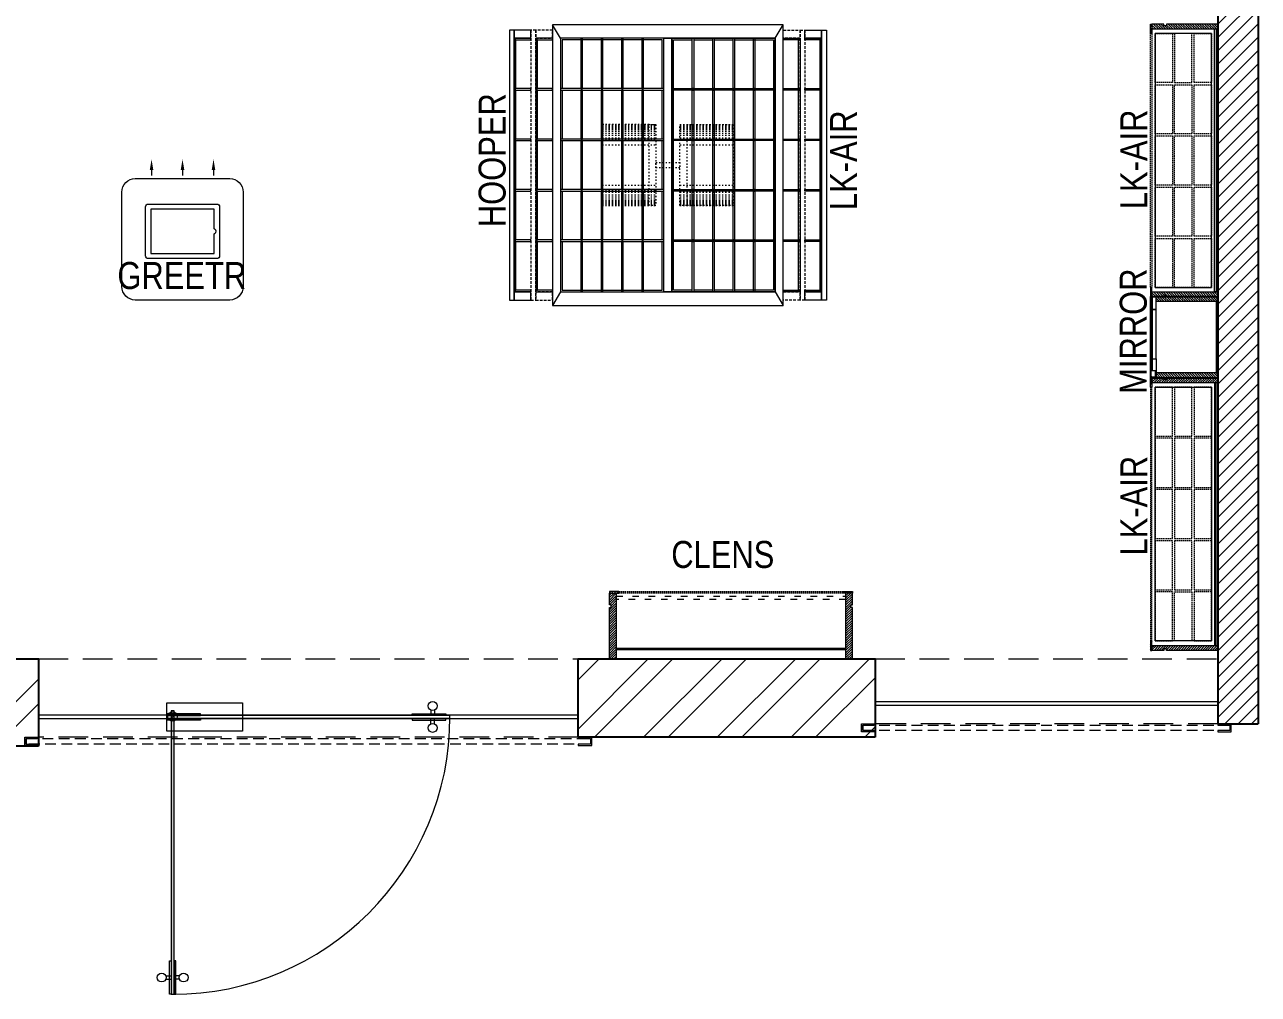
# Model space of a CAD drawing. Header units: millimetres. Extents: x 1535833 to 1547155, y 396470 to 405534.
# Drawn here: x 1542584 to 1547155, y 396470 to 400062 of the extents above; entities that cross this region are included whole.
import ezdxf

# ---------------------------------------------------------------- set-up
doc = ezdxf.new("R2010")
doc.units = ezdxf.units.MM
doc.header["$LTSCALE"] = 40
for name, pattern in [('a_p6_plan_L18$0$HIDDEN', [0.375, 0.25, -0.125]), ('ACAD_ISO03W100', [30, 12, -18]), ('HIDDENX2', [0.75, 0.5, -0.25])]:
    doc.linetypes.add(name, pattern=pattern)
for name, color, linetype, lineweight in [('A-Glazing', 4, 'Continuous', 20), ('A-shutter', 8, 'Continuous', 18), ('beam', 90, 'Continuous', 9), ('brick wall hatch', 251, 'Continuous', 0), ('Glazing', 141, 'Continuous', 15), ('LENS-DIM', 252, 'Continuous', 5), ('LENS-TEXT', 31, 'Continuous', 5), ('LENS_TEXT', 31, 'Continuous', 5), ('LK-FF&E FLOOR', 1, 'Continuous', 9), ('LK-FF&E WALL', 1, 'Continuous', 9), ('LN-ELEVATION-1', 81, 'Continuous', 13), ('LN-ELEVATION-2', 103, 'Continuous', 20), ('LN-ELEVATION-3', 125, 'a_p6_plan_L18$0$HIDDEN', 18), ('LN-ELEVATION-4', 145, 'Continuous', 13), ('LN-ELEVATION-5', 167, 'Continuous', 5), ('LN-HATCH', 251, 'Continuous', 0), ('PLANO-TXT', 252, 'Continuous', 5), ('rolling shutter', 1, 'Continuous', 5)]:
    doc.layers.add(name, color=color, linetype=linetype, lineweight=lineweight)
doc.layers.add('A-WALL', color=1, linetype='Continuous')
doc.styles.add('LK TXT', font='Gill Sans MT Condensed Regular.ttf')
pattern_1 = [(45, (7858558.917, 3503823.203), (-4.4901280605, 4.4901280605), [])]
pattern_2 = [(45, (4209746.0415, 1706864.74), (-4.4901280605, 4.4901280605), [])]
pattern_3 = [(45, (4210046.0415, 1706864.74), (-4.4901280605, 4.4901280605), [])]

# ---------------------------------------------------------------- blocks, each defined once
blk = doc.blocks.new('*U47')
at = {"layer": 'A-shutter', "color": 5, "ltscale": 10}
for points in [[(41038391.4, -1561539.2), (41038391.4, -1561544.2), (41038346.4, -1561544.2), (41038346.4, -1561564.2), (41038391.4, -1561564.2), (41038391.4, -1561569.2), (41038341.4, -1561569.2), (41038341.4, -1561539.2)], [(41040391.3, -1561539.2), (41040391.3, -1561544.2), (41040436.3, -1561544.2), (41040436.3, -1561564.2), (41040391.3, -1561564.2), (41040391.3, -1561569.2), (41040441.3, -1561569.2), (41040441.3, -1561539.2)]]:
    blk.add_lwpolyline(points, close=True, dxfattribs=at)
at = {"layer": 'A-shutter', "color": 5, "linetype": 'HIDDENX2', "ltscale": 2, "true_color": 0x0505ff}
blk.add_lwpolyline([(41038346.4, -1561544.2), (41038346.4, -1561564.2), (41040436.3, -1561564.2), (41040436.3, -1561544.2)], close=True, dxfattribs=at)
blk = doc.blocks.new('*U46')
at = {"layer": 'A-shutter', "color": 5, "ltscale": 10}
for points in [[(41039121.5, -1561539.2), (41039121.5, -1561544.2), (41039076.5, -1561544.2), (41039076.5, -1561564.2), (41039121.5, -1561564.2), (41039121.5, -1561569.2), (41039071.5, -1561569.2), (41039071.5, -1561539.2)], [(41040391.3, -1561539.2), (41040391.3, -1561544.2), (41040436.3, -1561544.2), (41040436.3, -1561564.2), (41040391.3, -1561564.2), (41040391.3, -1561569.2), (41040441.3, -1561569.2), (41040441.3, -1561539.2)]]:
    blk.add_lwpolyline(points, close=True, dxfattribs=at)
at = {"layer": 'A-shutter', "color": 5, "linetype": 'HIDDENX2', "ltscale": 2, "true_color": 0x0505ff}
blk.add_lwpolyline([(41039076.5, -1561544.2), (41039076.5, -1561564.2), (41040436.3, -1561564.2), (41040436.3, -1561544.2)], close=True, dxfattribs=at)
blk = doc.blocks.new('A$C1635124d')
at = {"layer": 'brick wall hatch'}
h = blk.add_hatch(dxfattribs=at)
h.set_pattern_fill('ANSI32', color=256, scale=514.888744)
h.set_pattern_definition([(45, (-286478.74, 121148.23), (-136.5305, 136.5305), []), (45, (-286387.72, 121148.23), (-136.5305, 136.5305), [])])
h.paths.add_polyline_path([(1702, -4109.5), (800, -4109.5), (800, -4350), (1702, -4350)])
h.paths.add_polyline_path([(1702, -4350), (800, -4350), (800, -4432.5), (1702, -4432.5)])
h.paths.add_polyline_path([(-1200, -4100), (-1850, -4100), (-1850, -4400), (-1200, -4400)])
h.paths.add_polyline_path([(4802, -4109.5), (3702, -4109.5), (3702, -4350), (4802, -4350)])
h.paths.add_polyline_path([(4802, -4350), (3702, -4350), (3702, -4400), (4802, -4400)])
at = {"layer": 'LN-HATCH'}
h = blk.add_hatch(dxfattribs=at)
h.set_pattern_fill('ANSI31', color=256, scale=11, angle=180)
h.set_pattern_definition([(225, (-4858615.314, -39420.503), (24.69570433, -24.69570433), [])])
h.paths.add_polyline_path([(6222, 812), (6072, 812), (6072, -4350), (6222, -4350)])
at = {"layer": 'A-Glazing'}
for points in [[(6072, -4268.5), (4802, -4268.5), (4802, -4280.5), (6072, -4280.5)], [(3702.1, -4318.5), (1702, -4318.5), (1702, -4330.5), (3702.1, -4330.5)]]:
    blk.add_lwpolyline(points, close=True, dxfattribs=at)
at = {"layer": 'A-WALL'}
for p, q in [((6222, 1062), (6222, -4350)), ((6072, 812), (6072, -4350)), ((6072, -4350), (6222, -4350))]:
    blk.add_line(p, q, dxfattribs=at)
for points in [[(1702, -4432.5), (800, -4432.5), (800, -4109.5), (1702, -4109.5)], [(4802, -4400), (3702, -4400), (3702, -4109.5), (4802, -4109.5)]]:
    blk.add_lwpolyline(points, close=True, dxfattribs=at)
at = {"layer": 'beam', "linetype": 'a_p6_plan_L18$0$HIDDEN', "lineweight": 5, "ltscale": 11}
for points in [[(1702, -4109.5), (3702, -4109.5), (3702, -4400), (1702, -4400)], [(4802, -4109.5), (6072, -4109.5), (6072, -4350), (4802, -4350)]]:
    blk.add_lwpolyline(points, close=True, dxfattribs=at)
at = {"layer": 'rolling shutter', "color": 2, "xscale": -1}
for name, p in [('*U46', (41045193.5, 1557189.2)), ('*U47', (41042093.5, 1557139.2))]:
    blk.add_blockref(name, p, dxfattribs=at)
blk = doc.blocks.new('VC 1010')
at = {"layer": 'LN-HATCH', "ltscale": 0.5}
h = blk.add_hatch(dxfattribs=at)
h.set_pattern_fill('ANSI31', color=256, scale=2)
h.set_pattern_definition([(45, (3761554.586, 1795022.936), (-4.490128061, 4.490128061), [])])
h.paths.add_polyline_path([(-505.2, 24), (-505.2, -166), (-499.2, -166), (-499.2, -176), (-505.2, -176), (-505.2, -220), (-487.2, -220), (-487.2, 24)])
h = blk.add_hatch(dxfattribs=at)
h.set_pattern_fill('ANSI31', color=256, scale=2)
h.set_pattern_definition(pattern_1)
h.paths.add_polyline_path([(504.8, 24), (504.8, -166), (498.8, -166), (498.8, -176), (504.8, -176), (504.8, -220), (486.8, -220), (486.8, 24)])
h = blk.add_hatch(dxfattribs=at)
h.set_pattern_fill('ANSI31', color=256, scale=2)
h.set_pattern_definition([(45, (7858741.917, 3503823.203), (-4.4901280605, 4.4901280605), [])])
h.paths.add_polyline_path([(-470.2, -220), (-470.2, -226), (-505.2, -226), (-505.2, -220)])
h = blk.add_hatch(dxfattribs=at)
h.set_pattern_fill('ANSI31', color=256, scale=2)
h.set_pattern_definition(pattern_1)
h.paths.add_polyline_path([(476.8, -220), (476.8, -226), (511.8, -226), (511.8, -220)])
at = {"layer": 'LN-ELEVATION-1', "ltscale": 0.5}
for points in [[(-505.2, 24), (-505.2, -166), (-499.2, -166), (-499.2, -176), (-505.2, -176), (-505.2, -220), (-487.2, -220), (-487.2, 24)], [(486.8, 12), (-487.2, 12), (-487.2, 18), (486.8, 18)], [(504.8, 24), (504.8, -166), (498.8, -166), (498.8, -176), (504.8, -176), (504.8, -220), (486.8, -220), (486.8, 24)], [(-470.2, -220), (-470.2, -226), (-505.2, -226), (-505.2, -220)], [(469.8, -220), (469.8, -226), (504.8, -226), (504.8, -220)]]:
    blk.add_lwpolyline(points, close=True, dxfattribs=at)
at = {"layer": 'LN-ELEVATION-2', "ltscale": 0.5}
blk.add_lwpolyline([(470.2, 0), (-470.2, 0), (-470.2, -208), (470.2, -208)], close=True, dxfattribs=at)
at = {"layer": 'LN-ELEVATION-3', "ltscale": 0.5}
for p, q in [((-487.2, 24), (486.8, 24)), ((-470.2, -220), (469.8, -220)), ((469.8, -226), (-470.2, -226))]:
    blk.add_line(p, q, dxfattribs=at)
for points in [[(-470.2, 0), (-288.5, 0), (-288.5, -64), (-470.2, -64)], [(-280.5, 0), (-98.8, 0), (-98.8, -64), (-280.5, -64)], [(-90.8, 0), (90.8, 0), (90.8, -64), (-90.8, -64)], [(98.8, 0), (280.5, 0), (280.5, -64), (98.8, -64)], [(288.5, 0), (470.2, 0), (470.2, -64), (288.5, -64)], [(-470.2, -136), (-288.5, -136), (-288.5, -72), (-470.2, -72)], [(-280.5, -72), (-98.8, -72), (-98.8, -136), (-280.5, -136)], [(-90.8, -72), (90.8, -72), (90.8, -136), (-90.8, -136)], [(98.8, -72), (280.5, -72), (280.5, -136), (98.8, -136)], [(288.5, -72), (470.2, -72), (470.2, -136), (288.5, -136)], [(-470.2, -144), (-288.5, -144), (-288.5, -208), (-470.2, -208)], [(-280.5, -144), (-98.8, -144), (-98.8, -208), (-280.5, -208)], [(-90.8, -144), (90.8, -144), (90.8, -208), (-90.8, -208)], [(98.8, -144), (280.5, -144), (280.5, -208), (98.8, -208)], [(288.5, -144), (470.2, -144), (470.2, -208), (288.5, -208)]]:
    blk.add_lwpolyline(points, close=True, dxfattribs=at)
blk = doc.blocks.new('MIRROR')
at = {"layer": 'LN-HATCH', "ltscale": 0.5}
h = blk.add_hatch(dxfattribs=at)
h.set_pattern_fill('ANSI31', color=256, scale=2)
h.set_pattern_definition([(45, (4060433.7416, 1708720.787), (-4.4901280605, 4.4901280605), [])])
h.paths.add_polyline_path([(212.9, 101.3), (230.9, 101.3), (230.9, -127.7), (212.9, -127.7)])
h.paths.add_polyline_path([(230.9, 95.3), (494.9, 95.3), (494.9, 101.3), (230.9, 101.3)])
h.paths.add_polyline_path([(512.9, 101.3), (494.9, 101.3), (494.9, -127.7), (512.9, -127.7)])
at = {"layer": 'Defpoints'}
blk.add_lwpolyline([(512.9, 101.3), (212.9, 101.3), (212.9, -148.7), (512.9, -148.7)], close=True, dxfattribs=at)
at = {"layer": 'LN-ELEVATION-1'}
for points in [[(212.9, 101.3), (230.9, 101.3), (230.9, -127.7), (212.9, -127.7)], [(230.9, 95.3), (494.9, 95.3), (494.9, 101.3), (230.9, 101.3)], [(512.9, 101.3), (494.9, 101.3), (494.9, -127.7), (512.9, -127.7)], [(259.9, -141.7), (259.9, -127.7), (214.9, -127.7), (214.9, -148.7), (223.9, -148.7), (223.9, -147.2), (216.4, -147.2), (216.4, -141.7)], [(442.9, -141.7), (442.9, -127.7), (487.9, -127.7), (487.9, -148.7), (478.9, -148.7), (478.9, -147.2), (486.4, -147.2), (486.4, -141.7)], [(504.9, -148.7), (504.9, -147.2), (509.4, -147.2), (509.4, -129.2), (487.9, -129.2), (487.9, -127.7), (510.9, -127.7), (510.9, -148.7)]]:
    blk.add_lwpolyline(points, close=True, dxfattribs=at)
at = {"layer": 'LN-ELEVATION-2'}
blk.add_lwpolyline([(259.9, -141.7), (442.9, -141.7), (442.9, -127.7), (259.9, -127.7)], close=True, dxfattribs=at)
at = {"layer": 'LN-ELEVATION-2', "color": 4, "lineweight": 0}
blk.add_lwpolyline([(216.4, -141.7), (486.4, -141.7), (486.4, -147.2), (216.4, -147.2)], close=True, dxfattribs=at)
at = {"layer": 'LN-ELEVATION-4', "ltscale": 0.5}
blk.add_line((478.9, -148.7), (223.9, -148.7), dxfattribs=at)
blk = doc.blocks.new('Euro center Mirror + IPAD')
at = {"layer": 'LN-ELEVATION-4', "linetype": 'ACAD_ISO03W100', "ltscale": 0.01}
blk.add_lwpolyline([(0, 47.3), (0, -41.5), (-20, -41.5), (-20, 47.3)], close=True, dxfattribs=at)
at = {"layer": 'LN-ELEVATION-5', "linetype": 'ACAD_ISO03W100', "ltscale": 0.01}
for p, q in [((-159.9, 246.9), (-159.9, 47.3)), ((-159.7, 246.9), (-159.7, 47.3)), ((-159.4, 246.9), (-159.4, 47.3)), ((-159, 246.9), (-159, 47.3)), ((-158.5, 246.9), (-158.5, 47.3)), ((-157.9, 246.9), (-157.9, 47.3)), ((-157.1, 246.9), (-157.1, 47.3)), ((-156.1, 246.9), (-156.1, 47.3)), ((-154.1, 246.9), (-154.1, 47.3)), ((-151.1, 246.9), (-151.1, 47.3)), ((-146.1, 246.9), (-146.1, 47.3)), ((-141.1, 246.9), (-141.1, 47.3)), ((-135.1, 246.9), (-135.1, 47.3)), ((-128.1, 246.9), (-128.1, 47.3)), ((-120.1, 246.9), (-120.1, 47.3)), ((-111.1, 246.9), (-111.1, 47.3)), ((-102.1, 246.9), (-102.1, 47.3)), ((-85, 246.9), (-85, 47.3)), ((65, 246.9), (65, 47.3)), ((82.1, 246.9), (82.1, 47.3)), ((91.1, 246.9), (91.1, 47.3)), ((100.1, 246.9), (100.1, 47.3)), ((108.1, 246.9), (108.1, 47.3)), ((115.1, 246.9), (115.1, 47.3)), ((121.1, 246.9), (121.1, 47.3)), ((126.1, 246.9), (126.1, 47.3)), ((131.1, 246.9), (131.1, 47.3)), ((134.1, 246.9), (134.1, 47.3)), ((136.1, 246.9), (136.1, 47.3)), ((137.1, 246.9), (137.1, 47.3)), ((137.9, 246.9), (137.9, 47.3)), ((138.5, 246.9), (138.5, 47.3)), ((139, 246.9), (139, 47.3)), ((139.4, 246.9), (139.4, 47.3)), ((139.7, 246.9), (139.7, 47.3)), ((139.9, 246.9), (139.9, 47.3)), ((-159.9, -41.5), (-159.9, -241.1)), ((-159.7, -41.5), (-159.7, -241.1)), ((-159.4, -41.5), (-159.4, -241.1)), ((-159, -41.5), (-159, -241.1)), ((-158.5, -41.5), (-158.5, -241.1)), ((-157.9, -41.5), (-157.9, -241.1)), ((-157.1, -41.5), (-157.1, -241.1)), ((-156.1, -41.5), (-156.1, -241.1)), ((-154.1, -41.5), (-154.1, -241.1)), ((-151.1, -41.5), (-151.1, -241.1)), ((-146.1, -41.5), (-146.1, -241.1)), ((-141.1, -41.5), (-141.1, -241.1)), ((-135.1, -41.5), (-135.1, -241.1)), ((-128.1, -41.5), (-128.1, -241.1)), ((-120.1, -41.5), (-120.1, -241.1)), ((-111.1, -41.5), (-111.1, -241.1)), ((-102.1, -41.5), (-102.1, -241.1)), ((-85, -41.5), (-85, -241.1)), ((65, -41.5), (65, -241.1)), ((82.1, -41.5), (82.1, -241.1)), ((91.1, -41.5), (91.1, -241.1)), ((100.1, -41.5), (100.1, -241.1)), ((108.1, -41.5), (108.1, -241.1)), ((115.1, -41.5), (115.1, -241.1)), ((121.1, -41.5), (121.1, -241.1)), ((126.1, -41.5), (126.1, -241.1)), ((131.1, -41.5), (131.1, -241.1)), ((134.1, -41.5), (134.1, -241.1)), ((136.1, -41.5), (136.1, -241.1)), ((137.1, -41.5), (137.1, -241.1)), ((137.9, -41.5), (137.9, -241.1)), ((138.5, -41.5), (138.5, -241.1)), ((139, -41.5), (139, -241.1)), ((139.4, -41.5), (139.4, -241.1)), ((139.7, -41.5), (139.7, -241.1)), ((139.9, -41.5), (139.9, -241.1))]:
    blk.add_line(p, q, dxfattribs=at)
for points in [[(140, 73), (140, 246.9), (-160, 246.9), (-160, 73)], [(140, -67.1), (140, -241.1), (-160, -241.1), (-160, -67.1)]]:
    blk.add_lwpolyline(points, dxfattribs=at)
for points in [[(140, 73), (140, 47.3), (-160, 47.3), (-160, 73)], [(140, -41.5), (140, -67.1), (-160, -67.1), (-160, -41.5)]]:
    blk.add_lwpolyline(points, close=True, dxfattribs=at)
blk = doc.blocks.new('EURO 1040 x 1175')
at = {"layer": 'LN-ELEVATION-1'}
for points in [[(-470, -327.4), (470, -327.4), (470, 467.6), (-470, 467.6)], [(-470, 85.1), (470, 85.1), (470, 467.6), (-470, 467.6)], [(-283.2, 85.1), (-277.2, 85.1), (-277.2, 467.6), (-283.2, 467.6)], [(-96.4, 85.1), (-90.4, 85.1), (-90.4, 467.6), (-96.4, 467.6)], [(90.4, 85.1), (96.4, 85.1), (96.4, 467.6), (90.4, 467.6)], [(277.2, 85.1), (283.2, 85.1), (283.2, 467.6), (277.2, 467.6)], [(-470, 386.6), (-283.2, 386.6), (-283.2, 392.6), (-470, 392.6)], [(-277.2, 386.6), (-96.4, 386.6), (-96.4, 392.6), (-277.2, 392.6)], [(-90.4, 386.6), (90.4, 386.6), (90.4, 392.6), (-90.4, 392.6)], [(96.4, 386.6), (277.2, 386.6), (277.2, 392.6), (96.4, 392.6)], [(283.2, 386.6), (470, 386.6), (470, 392.6), (283.2, 392.6)], [(-470, 311.2), (-283.2, 311.2), (-283.2, 317.2), (-470, 317.2)], [(-277.2, 311.2), (-96.4, 311.2), (-96.4, 317.2), (-277.2, 317.2)], [(-90.4, 311.2), (90.4, 311.2), (90.4, 317.2), (-90.4, 317.2)], [(96.4, 311.2), (277.2, 311.2), (277.2, 317.2), (96.4, 317.2)], [(283.2, 311.2), (470, 311.2), (470, 317.2), (283.2, 317.2)], [(-470, 235.8), (-283.2, 235.8), (-283.2, 241.8), (-470, 241.8)], [(-277.2, 235.8), (-96.4, 235.8), (-96.4, 241.8), (-277.2, 241.8)], [(-90.4, 235.8), (90.4, 235.8), (90.4, 241.8), (-90.4, 241.8)], [(96.4, 235.8), (277.2, 235.8), (277.2, 241.8), (96.4, 241.8)], [(283.2, 235.8), (470, 235.8), (470, 241.8), (283.2, 241.8)], [(-470, 160.4), (-283.2, 160.4), (-283.2, 166.4), (-470, 166.4)], [(-277.2, 160.4), (-96.4, 160.4), (-96.4, 166.4), (-277.2, 166.4)], [(-90.4, 160.4), (90.4, 160.4), (90.4, 166.4), (-90.4, 166.4)], [(96.4, 160.4), (277.2, 160.4), (277.2, 166.4), (96.4, 166.4)], [(283.2, 160.4), (470, 160.4), (470, 166.4), (283.2, 166.4)], [(-470, 85.1), (470, 85.1), (470, 55.1), (-470, 55.1)], [(-470, 55.1), (470, 55.1), (470, -327.4), (-470, -327.4)], [(-283.2, 55.1), (-277.2, 55.1), (-277.2, -327.4), (-283.2, -327.4)], [(-96.4, 55.1), (-90.4, 55.1), (-90.4, -327.4), (-96.4, -327.4)], [(90.4, 55.1), (96.4, 55.1), (96.4, -327.4), (90.4, -327.4)], [(277.2, 55.1), (283.2, 55.1), (283.2, -327.4), (277.2, -327.4)], [(-470, -20.3), (-283.2, -20.3), (-283.2, -26.3), (-470, -26.3)], [(-277.2, -20.3), (-96.4, -20.3), (-96.4, -26.3), (-277.2, -26.3)], [(-90.4, -20.3), (90.4, -20.3), (90.4, -26.3), (-90.4, -26.3)], [(96.4, -20.3), (277.2, -20.3), (277.2, -26.3), (96.4, -26.3)], [(283.2, -20.3), (470, -20.3), (470, -26.3), (283.2, -26.3)], [(-470, -95.7), (-283.2, -95.7), (-283.2, -101.7), (-470, -101.7)], [(-277.2, -95.7), (-96.4, -95.7), (-96.4, -101.7), (-277.2, -101.7)], [(-90.4, -95.7), (90.4, -95.7), (90.4, -101.7), (-90.4, -101.7)], [(96.4, -95.7), (277.2, -95.7), (277.2, -101.7), (96.4, -101.7)], [(283.2, -95.7), (470, -95.7), (470, -101.7), (283.2, -101.7)], [(-470, -171.1), (-283.2, -171.1), (-283.2, -177.1), (-470, -177.1)], [(-277.2, -171.1), (-96.4, -171.1), (-96.4, -177.1), (-277.2, -177.1)], [(-90.4, -171.1), (90.4, -171.1), (90.4, -177.1), (-90.4, -177.1)], [(96.4, -171.1), (277.2, -171.1), (277.2, -177.1), (96.4, -177.1)], [(283.2, -171.1), (470, -171.1), (470, -177.1), (283.2, -177.1)], [(-470, -246.4), (-283.2, -246.4), (-283.2, -252.4), (-470, -252.4)], [(-277.2, -246.4), (-96.4, -246.4), (-96.4, -252.4), (-277.2, -252.4)], [(-90.4, -246.4), (90.4, -246.4), (90.4, -252.4), (-90.4, -252.4)], [(96.4, -246.4), (277.2, -246.4), (277.2, -252.4), (96.4, -252.4)], [(283.2, -246.4), (470, -246.4), (470, -252.4), (283.2, -252.4)]]:
    blk.add_lwpolyline(points, close=True, dxfattribs=at)
for points in [[(-283.2, 461.6), (-464, 461.6), (-464, 317.2)], [(-96.4, 461.6), (-277.2, 461.6)], [(90.4, 461.6), (-90.4, 461.6)], [(277.2, 461.6), (96.4, 461.6)], [(464, 317.2), (464, 461.6), (283.2, 461.6)], [(-464, 311.2), (-464, 241.8)], [(464, 241.8), (464, 311.2)], [(-464, 235.8), (-464, 166.4)], [(464, 166.4), (464, 235.8)], [(-464, 160.4), (-464, 91.1), (-283.2, 91.1)], [(283.2, 91.1), (464, 91.1), (464, 160.4)], [(-464, -20.3), (-464, 49.1), (-283.2, 49.1)], [(-277.2, 91.1), (-96.4, 91.1)], [(-277.2, 49.1), (-96.4, 49.1)], [(-90.4, 91.1), (90.4, 91.1)], [(-90.4, 49.1), (90.4, 49.1)], [(96.4, 91.1), (277.2, 91.1)], [(96.4, 49.1), (277.2, 49.1)], [(283.2, 49.1), (464, 49.1), (464, -20.3)], [(-464, -95.7), (-464, -26.3)], [(464, -26.3), (464, -95.7)], [(-464, -171.1), (-464, -101.7)], [(464, -101.7), (464, -171.1)], [(-283.2, -321.4), (-464, -321.4), (-464, -177.1)], [(464, -177.1), (464, -321.4), (283.2, -321.4)], [(-96.4, -321.4), (-277.2, -321.4)], [(90.4, -321.4), (-90.4, -321.4)], [(277.2, -321.4), (96.4, -321.4)]]:
    blk.add_lwpolyline(points, dxfattribs=at)
at = {"layer": 'LN-ELEVATION-2'}
blk.add_lwpolyline([(-520, -357.4), (520, -357.4), (520, 497.6), (-520, 497.6)], close=True, dxfattribs=at)
for points in [[(-470, 467.6), (-520, 497.6)], [(470, 467.6), (520, 497.6)], [(-470, -327.4), (-520, -357.4)], [(470, -327.4), (520, -357.4)]]:
    blk.add_lwpolyline(points, dxfattribs=at)
at = {"layer": 'LN-ELEVATION-3'}
for points in [[(-500, 559.6), (500, 559.6), (500, 577.6), (-500, 577.6)], [(-500, 497.6), (-470, 497.6), (-470, 559.6), (-500, 559.6)], [(470, 497.6), (500, 497.6), (500, 559.6), (470, 559.6)], [(-500, -357.4), (-470, -357.4), (-470, -419.4), (-500, -419.4)], [(470, -357.4), (500, -357.4), (500, -419.4), (470, -419.4)], [(-500, -419.4), (500, -419.4), (500, -437.4), (-500, -437.4)]]:
    blk.add_lwpolyline(points, close=True, dxfattribs=at)
at = {"layer": 'LN-ELEVATION-4'}
for points in [[(-500, 639.6), (500, 639.6), (500, 657.6), (-500, 657.6)], [(-500, 577.6), (-470, 577.6), (-470, 639.6), (-500, 639.6)], [(470, 577.6), (500, 577.6), (500, 639.6), (470, 639.6)], [(-470, 497.6), (-464, 497.6), (-464, 559.6), (-470, 559.6)], [(-464, 553.6), (-283.2, 553.6), (-283.2, 559.6), (-464, 559.6)], [(-283.2, 497.6), (-277.2, 497.6), (-277.2, 559.6), (-283.2, 559.6)], [(-277.2, 553.6), (-96.4, 553.6), (-96.4, 559.6), (-277.2, 559.6)], [(-96.4, 497.6), (-90.4, 497.6), (-90.4, 559.6), (-96.4, 559.6)], [(-90.4, 553.6), (90.4, 553.6), (90.4, 559.6), (-90.4, 559.6)], [(90.4, 497.6), (96.4, 497.6), (96.4, 559.6), (90.4, 559.6)], [(96.4, 553.6), (277.2, 553.6), (277.2, 559.6), (96.4, 559.6)], [(277.2, 497.6), (283.2, 497.6), (283.2, 559.6), (277.2, 559.6)], [(283.2, 553.6), (464, 553.6), (464, 559.6), (283.2, 559.6)], [(464, 497.6), (470, 497.6), (470, 559.6), (464, 559.6)], [(-470, -357.4), (-464, -357.4), (-464, -419.4), (-470, -419.4)], [(-283.2, -357.4), (-277.2, -357.4), (-277.2, -419.4), (-283.2, -419.4)], [(-96.4, -357.4), (-90.4, -357.4), (-90.4, -419.4), (-96.4, -419.4)], [(90.4, -357.4), (96.4, -357.4), (96.4, -419.4), (90.4, -419.4)], [(277.2, -357.4), (283.2, -357.4), (283.2, -419.4), (277.2, -419.4)], [(464, -357.4), (470, -357.4), (470, -419.4), (464, -419.4)], [(-500, -437.4), (-470, -437.4), (-470, -499.4), (-500, -499.4)], [(-464, -413.4), (-283.2, -413.4), (-283.2, -419.4), (-464, -419.4)], [(-277.2, -413.4), (-96.4, -413.4), (-96.4, -419.4), (-277.2, -419.4)], [(-90.4, -413.4), (90.4, -413.4), (90.4, -419.4), (-90.4, -419.4)], [(96.4, -413.4), (277.2, -413.4), (277.2, -419.4), (96.4, -419.4)], [(283.2, -413.4), (464, -413.4), (464, -419.4), (283.2, -419.4)], [(470, -437.4), (500, -437.4), (500, -499.4), (470, -499.4)], [(-500, -499.4), (500, -499.4), (500, -517.4), (-500, -517.4)]]:
    blk.add_lwpolyline(points, close=True, dxfattribs=at)
at = {"layer": 'LN-ELEVATION-5'}
for points in [[(-470, 577.6), (-464, 577.6), (-464, 639.6), (-470, 639.6)], [(-464, 633.6), (-283.2, 633.6), (-283.2, 639.6), (-464, 639.6)], [(-283.2, 577.6), (-277.2, 577.6), (-277.2, 639.6), (-283.2, 639.6)], [(-277.2, 633.6), (-96.4, 633.6), (-96.4, 639.6), (-277.2, 639.6)], [(-96.4, 577.6), (-90.4, 577.6), (-90.4, 639.6), (-96.4, 639.6)], [(-90.4, 633.6), (90.4, 633.6), (90.4, 639.6), (-90.4, 639.6)], [(90.4, 577.6), (96.4, 577.6), (96.4, 639.6), (90.4, 639.6)], [(96.4, 633.6), (277.2, 633.6), (277.2, 639.6), (96.4, 639.6)], [(277.2, 577.6), (283.2, 577.6), (283.2, 639.6), (277.2, 639.6)], [(283.2, 633.6), (464, 633.6), (464, 639.6), (283.2, 639.6)], [(464, 577.6), (470, 577.6), (470, 639.6), (464, 639.6)], [(-470, -437.4), (-464, -437.4), (-464, -499.4), (-470, -499.4)], [(-283.2, -437.4), (-277.2, -437.4), (-277.2, -499.4), (-283.2, -499.4)], [(-96.4, -437.4), (-90.4, -437.4), (-90.4, -499.4), (-96.4, -499.4)], [(90.4, -437.4), (96.4, -437.4), (96.4, -499.4), (90.4, -499.4)], [(277.2, -437.4), (283.2, -437.4), (283.2, -499.4), (277.2, -499.4)], [(464, -437.4), (470, -437.4), (470, -499.4), (464, -499.4)], [(-464, -493.4), (-283.2, -493.4), (-283.2, -499.4), (-464, -499.4)], [(-277.2, -493.4), (-96.4, -493.4), (-96.4, -499.4), (-277.2, -499.4)], [(-90.4, -493.4), (90.4, -493.4), (90.4, -499.4), (-90.4, -499.4)], [(96.4, -493.4), (277.2, -493.4), (277.2, -499.4), (96.4, -499.4)], [(283.2, -493.4), (464, -493.4), (464, -499.4), (283.2, -499.4)]]:
    blk.add_lwpolyline(points, close=True, dxfattribs=at)
at = {"layer": 'LENS-DIM'}
blk.add_blockref('Euro center Mirror + IPAD', (10, 67.1), dxfattribs=at)
blk = doc.blocks.new('GREETR 450x450')
at = {"layer": 'LN-ELEVATION-1', "linetype": 'ByBlock', "lineweight": -2}
for p, q in [((481.3, 339.7), (461, 339.7)), ((481.3, 225), (461, 225)), ((481.3, 110.3), (461, 110.3))]:
    blk.add_line(p, q, dxfattribs=at)
at = {"layer": 'LN-ELEVATION-1'}
for points in [[(355.5, 98.3), (355.5, 352.3, 0.414214), (345.5, 362.3), (163.5, 362.3, 0.414214), (153.5, 352.3), (153.5, 98.3, 0.414214), (163.5, 88.3), (345.5, 88.3, 0.414214)], [(264, 342.8), (336.5, 342.8), (336.5, 107.8), (172.5, 107.8), (172.5, 342.8), (245, 342.8, 0.327538), (246.9, 344.2, -0.733799), (262.1, 344.2, 0.327538)]]:
    blk.add_lwpolyline(points, format="xyb", close=True, dxfattribs=at)
at = {"layer": 'LN-ELEVATION-1', "linetype": 'ByBlock', "lineweight": -2}
for points in [[(481.3, 346.4), (481.3, 333.1), (521.3, 339.7)], [(481.3, 231.7), (481.3, 218.3), (521.3, 225)], [(481.3, 116.9), (481.3, 103.6), (521.3, 110.3)]]:
    blk.add_solid(points, dxfattribs=at)
at = {"layer": 'LN-ELEVATION-2'}
blk.add_lwpolyline([(50, 0), (400, 0, 0.414214), (450, 50), (450, 400, 0.414214), (400, 450), (50, 450, 0.414214), (0, 400), (0, 50, 0.414214)], format="xyb", close=True, dxfattribs=at)
blk = doc.blocks.new('Entrance Door')
at = {"layer": 'Glazing', "ltscale": 111}
blk.add_hatch(color=256, dxfattribs=at).paths.add_polyline_path([(18, -34.8), (18, -1235), (30, -1235), (30, -34.8)])
at = {"layer": 'Glazing'}
for p, q in [((1117.8, -31.3), (1117.8, -54.3)), ((1132.8, -31.3), (1132.8, -54.3)), ((30, -54.2), (18, -66.2)), ((1117.8, -89.2), (1117.8, -66.3)), ((1132.8, -89.2), (1132.8, -66.3))]:
    blk.add_line(p, q, dxfattribs=at)
at = {"layer": 'Glazing', "ltscale": 44}
for p, q in [((-4.9, -1156.3), (18, -1156.3)), ((-4.9, -1171.3), (18, -1171.3)), ((52.9, -1156.3), (30, -1156.3)), ((52.9, -1171.3), (30, -1171.3))]:
    blk.add_line(p, q, dxfattribs=at)
at = {"layer": 'Glazing'}
for points in [[(320, -120.5), (0, -120.5), (0, 0), (320, 0)], [(0, -54.2), (142.5, -54.2), (142.5, -46.8), (0, -46.8)], [(1180.8, -54.3), (1038.3, -54.3), (1038.3, -46.8), (1180.8, -46.8)], [(0, -66.2), (142.5, -66.2), (142.5, -73.7), (0, -73.7)], [(1180.8, -66.3), (1038.3, -66.3), (1038.3, -73.8), (1180.8, -73.8)]]:
    blk.add_lwpolyline(points, close=True, dxfattribs=at)
at = {"layer": 'Glazing', "ltscale": 111}
blk.add_lwpolyline([(18, -34.8), (18, -1235), (30, -1235), (30, -34.8)], close=True, dxfattribs=at)
at = {"layer": 'Glazing', "ltscale": 222}
blk.add_lwpolyline([(-1.5, -66.2), (1198.8, -66.2), (1198.8, -54.2), (-1.5, -54.2)], close=True, dxfattribs=at)
at = {"layer": 'Glazing', "ltscale": 44}
for points in [[(18, -1092.5), (18, -1235), (10.5, -1235), (10.5, -1092.5)], [(30, -1092.5), (30, -1235), (37.5, -1235), (37.5, -1092.5)]]:
    blk.add_lwpolyline(points, close=True, dxfattribs=at)
at = {"layer": 'Glazing'}
for centre, radius in [((1125.3, -13.9), 19), ((24, -58.7), 19.8), ((1125.3, -106.6), 19)]:
    blk.add_circle(centre, radius, dxfattribs=at)
at = {"layer": 'Glazing', "ltscale": 44}
for centre in [(-22.4, -1163.8), (70.4, -1163.8)]:
    blk.add_circle(centre, 19, dxfattribs=at)
at = {"layer": 'Glazing', "ltscale": 222}
blk.add_arc((24, -60.2), 1174.8, 270, 359.9996, dxfattribs=at)
blk = doc.blocks.new('CLENS 900')
at = {"layer": 'LN-HATCH', "ltscale": 0.5}
h = blk.add_hatch(dxfattribs=at)
h.set_pattern_fill('ANSI31', color=256, scale=50)
h.set_pattern_definition([(45, (911.795, 250), (-4.419417, 4.419417), [])])
h.paths.add_polyline_path([(0, 250), (0, 60), (6, 60), (6, 50), (0, 50), (0, 6), (25, 6), (25, 250)])
h = blk.add_hatch(dxfattribs=at)
h.set_pattern_fill('ANSI31', color=256, scale=2)
h.set_pattern_definition(pattern_2)
h.paths.add_polyline_path([(900, 250), (900, 60), (894, 60), (894, 50), (900, 50), (900, 6), (875, 6), (875, 250)])
h = blk.add_hatch(dxfattribs=at)
h.set_pattern_fill('ANSI31', color=256, scale=2)
h.set_pattern_definition(pattern_3)
h.paths.add_polyline_path([(875, 210), (25, 210), (25, 216), (875, 216)])
h = blk.add_hatch(dxfattribs=at)
h.set_pattern_fill('ANSI31', color=256, scale=2)
h.set_pattern_definition(pattern_3)
h.paths.add_polyline_path([(35, 6), (35, 0), (0, 0), (0, 6)])
h = blk.add_hatch(dxfattribs=at)
h.set_pattern_fill('ANSI31', color=256, scale=2)
h.set_pattern_definition(pattern_2)
h.paths.add_polyline_path([(865, 6), (865, 0), (900, 0), (900, 6)])
at = {"layer": 'LN-ELEVATION-1', "ltscale": 0.5}
for points in [[(0, 250), (0, 60), (6, 60), (6, 50), (0, 50), (0, 6), (25, 6), (25, 250)], [(900, 250), (900, 60), (894, 60), (894, 50), (900, 50), (900, 6), (875, 6), (875, 250)], [(875, 210), (25, 210), (25, 216), (875, 216)], [(35, 6), (35, 0), (0, 0), (0, 6)], [(865, 6), (865, 0), (900, 0), (900, 6)]]:
    blk.add_lwpolyline(points, close=True, dxfattribs=at)
at = {"layer": 'LN-ELEVATION-3', "ltscale": 0.5}
for p, q in [((25, 250), (875, 250)), ((35, 6), (865, 6)), ((865, 0), (35, 0))]:
    blk.add_line(p, q, dxfattribs=at)
at = {"layer": 'LN-ELEVATION-4', "linetype": 'ACAD_ISO03W100', "ltscale": 0.05}
blk.add_lwpolyline([(25, 30), (875, 30), (875, 18), (25, 18)], close=True, dxfattribs=at)

msp = doc.modelspace()

# ---------------------------------------------------------------- block references
at = {"layer": 'A-Glazing', "xscale": 0.8748404702499005, "yscale": 0.8748404702499005, "zscale": 0.8748404702499005, "rotation": 1.10906808705e-05}
msp.add_blockref('Entrance Door', (1543111.2, 397550.1), dxfattribs=at)
at = {"layer": 'LENS-DIM'}
msp.add_blockref('A$C1635124d', (1540932.9, 401821.9), dxfattribs=at)
at = {"layer": 'LK-FF&E FLOOR', "rotation": 90}
msp.add_blockref('EURO 1040 x 1175', (1545037.5, 399541.9), dxfattribs=at)
at = {"layer": 'LK-FF&E FLOOR', "xscale": -1, "rotation": 270}
msp.add_blockref('GREETR 450x450', (1542943.9, 399041.9), dxfattribs=at)
at = {"layer": 'LK-FF&E WALL'}
for name, p, rotation in [('VC 1010', (1546980.9, 399558.7), 270), ('MIRROR', (1546903.6, 399266.8), 270), ('CLENS 900', (1545650.8, 397962.4), 180)]:
    msp.add_blockref(name, p, dxfattribs=dict(at, rotation=rotation))
at = {"layer": 'LK-FF&E WALL', "xscale": -1, "rotation": 270}
msp.add_blockref('VC 1010', (1546980.9, 398249.1), dxfattribs=at)

# ---------------------------------------------------------------- texts
at = {"layer": 'LENS-TEXT', "color": 0, "linetype": 'Continuous', "ltscale": 3, "insert": (1543166.3, 399131.8), "char_height": 100, "attachment_point": 5, "style": 'LK TXT'}
msp.add_mtext_dynamic_manual_height_columns('GREETR', width=353.056, gutter_width=0.5, heights=[0], dxfattribs=at)
at = {"layer": 'LENS_TEXT', "linetype": 'Continuous', "ltscale": 3, "insert": (1546692.2, 398926.4), "char_height": 100, "width": 324.474, "attachment_point": 5, "rotation": 90, "style": 'LK TXT'}
msp.add_mtext('{\\C7;MIRROR}', dxfattribs=at)
at = {"layer": 'PLANO-TXT', "linetype": 'Continuous', "ltscale": 3, "char_height": 100, "width": 254.125, "attachment_point": 5, "rotation": 90, "style": 'LK TXT'}
for s, insert in [('HOOPER', (1544316.7, 399559.7)), ('LK-AIR', (1545618.1, 399559.7)), ('LK-AIR', (1546693.7, 399562.9)), ('LK-AIR', (1546693.7, 398279.9))]:
    msp.add_mtext(s, dxfattribs=dict(at, insert=insert))
at = {"layer": 'PLANO-TXT', "linetype": 'Continuous', "ltscale": 3, "insert": (1545170.7, 398098.6), "char_height": 100, "width": 254.125, "attachment_point": 5, "style": 'LK TXT'}
msp.add_mtext('CLENS', dxfattribs=at)

doc.saveas('drawing.dxf')
